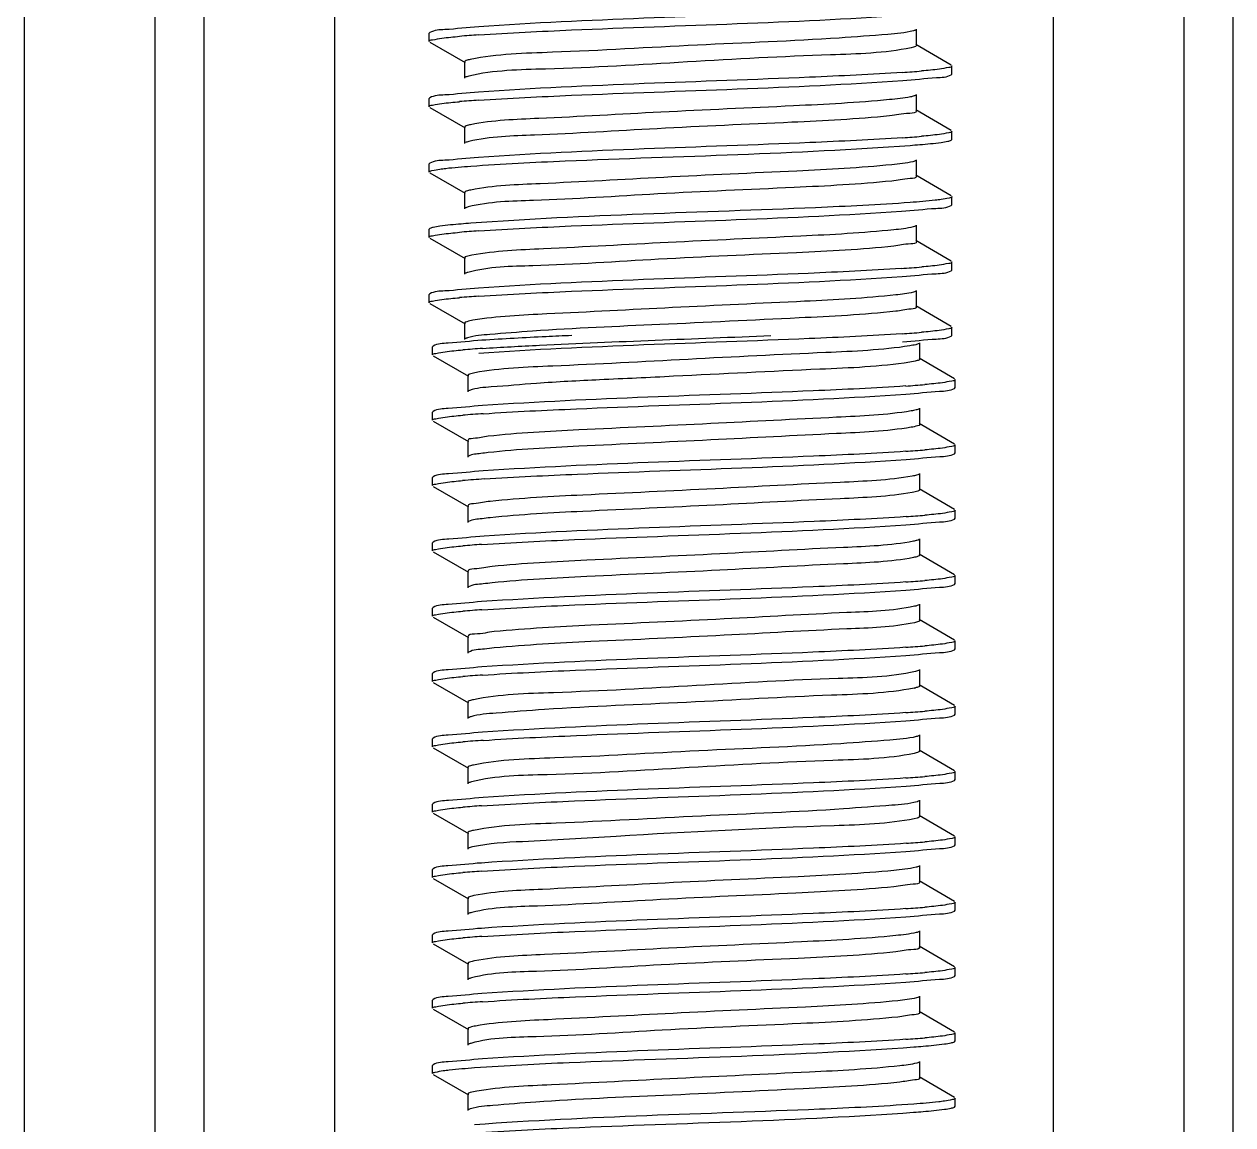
# Model space of a CAD drawing. Extents: x 27938 to 1507990, y 110129 to 923079.
# Drawn here: x 526204 to 526644.6, y 382202.7 to 382603.8 of the extents above; entities that cross this region are included whole.
import ezdxf

# ---------------------------------------------------------------- set-up
doc = ezdxf.new("R2010")
doc.units = 0
doc.header["$LTSCALE"] = 1000
doc.header["$MEASUREMENT"] = 0

msp = doc.modelspace()

# ---------------------------------------------------------------- linework, layer by layer
at = {"linetype": 'Continuous'}
for p, q in [((526204.03, 383675.04), (526204.03, 378934.02)), ((526251.66, 383675.04), (526251.66, 378934.02)), ((526269.52, 383675.04), (526269.52, 378934.02)), ((526317.14, 383675.04), (526317.14, 378934.02)), ((526579.08, 383675.04), (526579.08, 378934.02)), ((526626.71, 383675.04), (526626.71, 378934.02)), ((526644.57, 383675.04), (526644.57, 378934.02)), ((526529.29, 382596.08), (526529.29, 382602.04)), ((526351.9, 382600.81), (526351.67, 382600.55)), ((526351.67, 382597.57), (526351.67, 382600.55)), ((526351.67, 382597.57), (526351.67, 382600.55)), ((526351.9, 382597.31), (526364.82, 382589.83)), ((526528.16, 382595.46), (526527.28, 382595.24)), ((526541.95, 382588.9), (526529.03, 382596.38)), ((526364.56, 382590.13), (526364.56, 382584.18)), ((526542.18, 382585.67), (526542.18, 382588.64)), ((526542.18, 382585.67), (526542.18, 382588.64)), ((526541.95, 382585.4), (526542.18, 382585.67)), ((526351.9, 382577), (526351.67, 382576.74)), ((526351.67, 382573.76), (526351.67, 382576.74)), ((526351.67, 382573.76), (526351.67, 382576.74)), ((526529.29, 382572.27), (526529.29, 382578.22)), ((526351.9, 382573.5), (526364.82, 382566.02)), ((526541.95, 382565.09), (526529.03, 382572.57)), ((526364.56, 382566.32), (526364.56, 382560.36)), ((526542.18, 382561.85), (526542.18, 382564.83)), ((526541.95, 382561.59), (526542.18, 382561.85)), ((526529.29, 382548.46), (526529.29, 382554.41)), ((526351.9, 382553.18), (526351.67, 382552.92)), ((526351.67, 382549.95), (526351.67, 382552.92)), ((526351.67, 382549.95), (526351.67, 382552.92)), ((526351.9, 382549.69), (526364.82, 382542.2)), ((526541.95, 382541.28), (526529.03, 382548.76)), ((526364.56, 382542.5), (526364.56, 382536.55)), ((526542.18, 382538.04), (526542.18, 382541.02)), ((526542.18, 382538.04), (526542.18, 382541.02)), ((526541.95, 382537.78), (526542.18, 382538.04)), ((526351.9, 382529.37), (526351.67, 382529.11)), ((526351.67, 382526.13), (526351.67, 382529.11)), ((526351.67, 382526.13), (526351.67, 382529.11)), ((526529.29, 382524.64), (526529.29, 382530.6)), ((526351.9, 382525.87), (526364.82, 382518.39)), ((526541.95, 382517.46), (526529.03, 382524.95)), ((526364.56, 382518.69), (526364.56, 382512.74)), ((526541.95, 382513.97), (526542.18, 382514.23)), ((526542.18, 382514.23), (526542.18, 382517.2)), ((526542.18, 382514.23), (526542.18, 382517.2)), ((526351.9, 382505.56), (526351.67, 382505.3)), ((526351.67, 382502.32), (526351.67, 382505.3)), ((526351.67, 382502.32), (526351.67, 382505.3)), ((526529.29, 382500.83), (526529.29, 382506.79)), ((526351.9, 382502.06), (526364.82, 382494.58)), ((526541.95, 382493.65), (526529.03, 382501.13)), ((526364.56, 382494.88), (526364.56, 382488.93)), ((526542.18, 382490.41), (526542.18, 382493.39)), ((526542.18, 382490.41), (526542.18, 382493.39)), ((526530.47, 382481.78), (526530.47, 382487.73)), ((526541.95, 382490.15), (526542.18, 382490.41)), ((526353.09, 382486.51), (526352.86, 382486.25)), ((526352.86, 382483.27), (526352.86, 382486.25)), ((526352.86, 382483.27), (526352.86, 382486.25)), ((526353.09, 382483.01), (526366.01, 382475.53)), ((526543.14, 382474.6), (526530.21, 382482.08)), ((526365.75, 382475.83), (526365.75, 382469.87)), ((526543.36, 382471.36), (526543.36, 382474.34)), ((526543.36, 382471.36), (526543.36, 382474.34)), ((526366.34, 382470.33), (526366.01, 382470.18)), ((526543.14, 382471.1), (526543.36, 382471.36)), ((526353.09, 382462.69), (526352.86, 382462.43)), ((526352.86, 382459.46), (526352.86, 382462.43)), ((526352.86, 382459.46), (526352.86, 382462.43)), ((526530.47, 382457.97), (526530.47, 382463.92)), ((526353.09, 382459.2), (526366.01, 382451.71)), ((526543.14, 382450.79), (526530.21, 382458.27)), ((526365.75, 382452.01), (526365.75, 382446.06)), ((526543.36, 382447.55), (526543.36, 382450.53)), ((526543.36, 382447.55), (526543.36, 382450.53)), ((526543.14, 382447.29), (526543.36, 382447.55)), ((526353.09, 382438.88), (526352.86, 382438.62)), ((526530.47, 382434.16), (526530.47, 382440.11)), ((526352.86, 382435.64), (526352.86, 382438.62)), ((526352.86, 382435.64), (526352.86, 382438.62)), ((526353.09, 382435.38), (526366.01, 382427.9)), ((526543.14, 382426.97), (526530.21, 382434.46)), ((526365.75, 382428.2), (526365.75, 382422.25)), ((526543.36, 382423.74), (526543.36, 382426.71)), ((526543.36, 382423.74), (526543.36, 382426.71)), ((526543.14, 382423.48), (526543.36, 382423.74)), ((526353.09, 382415.07), (526352.86, 382414.81)), ((526352.86, 382411.83), (526352.86, 382414.81)), ((526352.86, 382411.83), (526352.86, 382414.81)), ((526530.47, 382410.34), (526530.47, 382416.3)), ((526353.09, 382411.57), (526366.01, 382404.09)), ((526543.14, 382403.16), (526530.21, 382410.64)), ((526365.75, 382404.39), (526365.75, 382398.44)), ((526543.14, 382399.66), (526543.36, 382399.92)), ((526543.36, 382399.92), (526543.36, 382402.9)), ((526543.36, 382399.92), (526543.36, 382402.9)), ((526353.09, 382391.26), (526352.86, 382390.99)), ((526352.86, 382388.02), (526352.86, 382390.99)), ((526352.86, 382388.02), (526352.86, 382390.99)), ((526530.47, 382386.53), (526530.47, 382392.48)), ((526353.09, 382387.76), (526366.01, 382380.27)), ((526543.14, 382379.35), (526530.21, 382386.83)), ((526365.75, 382380.58), (526365.75, 382374.62)), ((526543.36, 382376.11), (526543.36, 382379.09)), ((526543.36, 382376.11), (526543.36, 382379.09)), ((526543.14, 382375.85), (526543.36, 382376.11)), ((526530.47, 382362.72), (526530.47, 382368.67)), ((526353.09, 382367.44), (526352.86, 382367.18)), ((526352.86, 382364.2), (526352.86, 382367.18)), ((526352.86, 382364.2), (526352.86, 382367.18)), ((526353.09, 382363.94), (526366.01, 382356.46)), ((526543.14, 382355.54), (526530.21, 382363.02)), ((526365.75, 382356.76), (526365.75, 382350.81)), ((526543.36, 382352.3), (526543.36, 382355.28)), ((526543.36, 382352.3), (526543.36, 382355.28)), ((526543.14, 382352.04), (526543.36, 382352.3)), ((526353.09, 382343.63), (526352.86, 382343.37)), ((526352.86, 382340.39), (526352.86, 382343.37)), ((526352.86, 382340.39), (526352.86, 382343.37)), ((526530.47, 382338.9), (526530.47, 382344.86)), ((526353.09, 382340.13), (526366.01, 382332.65)), ((526529.18, 382338.23), (526528.44, 382338.06)), ((526543.14, 382331.72), (526530.21, 382339.21)), ((526365.75, 382332.95), (526365.75, 382327)), ((526543.36, 382328.49), (526543.36, 382331.46)), ((526543.36, 382328.49), (526543.36, 382331.46)), ((526543.14, 382328.22), (526543.36, 382328.49)), ((526530.47, 382315.09), (526530.47, 382321.04)), ((526353.09, 382319.82), (526352.86, 382319.56)), ((526352.86, 382316.58), (526352.86, 382319.56)), ((526352.86, 382316.58), (526352.86, 382319.56)), ((526353.09, 382316.32), (526366.01, 382308.84)), ((526529.46, 382314.49), (526528.48, 382314.25)), ((526543.14, 382307.91), (526530.21, 382315.39)), ((526365.75, 382309.14), (526365.75, 382303.18)), ((526543.36, 382304.67), (526543.36, 382307.65)), ((526543.36, 382304.67), (526543.36, 382307.65)), ((526543.14, 382304.41), (526543.36, 382304.67)), ((526353.09, 382296), (526352.86, 382295.74)), ((526352.86, 382292.77), (526352.86, 382295.74)), ((526352.86, 382292.77), (526352.86, 382295.74)), ((526530.47, 382291.28), (526530.47, 382297.23)), ((526353.09, 382292.51), (526366.01, 382285.02)), ((526543.14, 382284.1), (526530.21, 382291.58)), ((526365.75, 382285.33), (526365.75, 382279.37)), ((526543.14, 382280.6), (526543.36, 382280.86)), ((526543.36, 382280.86), (526543.36, 382283.84)), ((526543.36, 382280.86), (526543.36, 382283.84)), ((526353.09, 382272.19), (526352.86, 382271.93)), ((526352.86, 382268.95), (526352.86, 382271.93)), ((526352.86, 382268.95), (526352.86, 382271.93)), ((526530.47, 382267.47), (526530.47, 382273.42)), ((526353.09, 382268.69), (526366.01, 382261.21)), ((526543.14, 382260.28), (526530.21, 382267.77)), ((526365.75, 382261.51), (526365.75, 382255.56)), ((526543.36, 382257.05), (526543.36, 382260.02)), ((526543.14, 382256.79), (526543.36, 382257.05)), ((526530.47, 382243.65), (526530.47, 382249.61)), ((526353.09, 382248.38), (526352.86, 382248.12)), ((526352.86, 382245.14), (526352.86, 382248.12)), ((526352.86, 382245.14), (526352.86, 382248.12)), ((526353.09, 382244.88), (526366.01, 382237.4)), ((526543.14, 382236.47), (526530.21, 382243.95)), ((526365.75, 382237.7), (526365.75, 382231.75)), ((526543.36, 382233.23), (526543.36, 382236.21)), ((526543.36, 382233.23), (526543.36, 382236.21)), ((526543.14, 382232.97), (526543.36, 382233.23)), ((526353.09, 382224.57), (526352.86, 382224.3)), ((526352.86, 382221.33), (526352.86, 382224.3)), ((526352.86, 382221.33), (526352.86, 382224.3)), ((526530.47, 382219.84), (526530.47, 382225.79)), ((526353.09, 382221.07), (526366.01, 382213.59)), ((526543.14, 382212.66), (526530.21, 382220.14)), ((526365.75, 382213.89), (526365.75, 382207.93)), ((526543.36, 382209.42), (526543.36, 382212.4)), ((526543.36, 382209.42), (526543.36, 382212.4)), ((526543.14, 382209.16), (526543.36, 382209.42))]:
    msp.add_line(p, q, dxfattribs=at)
for centre, radius, start, end in [((526397.04, 382191.13), 409.72, 93.8311, 94.8034), ((526496.83, 382994.78), 409.43, 273.8314, 274.8049), ((526396.95, 382168.45), 408.59, 93.8387, 94.8036), ((526496.94, 382969.62), 408.07, 273.8418, 274.8039), ((526397.05, 382119.49), 409.92, 93.8298, 94.8034), ((526496.29, 382930.19), 416.29, 273.7844, 274.8062), ((526397.07, 382095.43), 410.18, 93.8281, 94.8033), ((526496.61, 382902.31), 412.21, 273.8119, 274.8058), ((526398.52, 382073.12), 413.44, 93.8035, 94.806), ((526497.97, 382881.17), 410.12, 273.8286, 274.8032), ((526398.88, 382044.78), 417.98, 93.7736, 94.806), ((526498, 382856.95), 409.71, 273.8314, 274.8033), ((526399.31, 382015.53), 423.44, 93.7393, 94.8049), ((526498.11, 382831.73), 408.3, 273.8406, 274.8036), ((526398.12, 382006.72), 408.39, 93.8392, 94.8043), ((526498.07, 382808.48), 408.86, 273.8369, 274.8034), ((526398.26, 381981.12), 410.18, 93.826, 94.8054), ((526497.99, 382785.64), 409.83, 273.8305, 274.8033), ((526398.51, 381954.19), 413.31, 93.8044, 94.806), ((526524.75, 382379.63), 18.14, 281.5383, 283.132), ((526497.97, 382762.11), 410.12, 273.8286, 274.8032), ((526398.87, 381925.88), 417.82, 93.7747, 94.806), ((526498, 382737.91), 409.73, 273.8312, 274.8033), ((526398.03, 381912.6), 407.26, 93.8482, 94.803), ((526498.25, 382711.03), 406.65, 273.8518, 274.8032), ((526398.12, 381887.69), 408.35, 93.8395, 94.8043), ((526498.07, 382689.38), 408.82, 273.8372, 274.8034), ((526398.26, 381862.14), 410.1, 93.8265, 94.8053), ((526497.99, 382666.55), 409.81, 273.8306, 274.8033), ((526398.5, 381835.25), 413.19, 93.8052, 94.806), ((526497.97, 382643.05), 410.12, 273.8286, 274.8032)]:
    msp.add_arc(centre, radius, start, end, dxfattribs=at)
for points, knots in [([(526369.66, 382599.94), (526380.94, 382600.71), (526432.45, 382603.19), (526484.02, 382604.38), (526524.19, 382607.11)], [0, 0, 0, 0, 0.219208, 1, 1, 1, 1]), ([(526524.02, 382610.08), (526512.74, 382609.31), (526461.29, 382606.84), (526409.79, 382605.64), (526369.69, 382602.92)], [0, 0, 0, 0, 0.219594, 1, 1, 1, 1]), ([(526369.69, 382602.92), (526365.57, 382602.64), (526359.8, 382601.84), (526353.51, 382601.73), (526351.9, 382600.81)], [0, 0, 0, 0, 0.690341, 1, 1, 1, 1]), ([(526351.67, 382597.57), (526351.67, 382598), (526353.96, 382598.29), (526355.12, 382598.6), (526356.27, 382598.75)], [0, 0, 0, 0, 0.271514, 1, 1, 1, 1]), ([(526528.16, 382601.41), (526525.14, 382600.56), (526516.01, 382599.91), (526489.85, 382597.85), (526448.96, 382596.42), (526404.28, 382593.61), (526376.45, 382593), (526366.64, 382590.98)], [0, 0, 0, 0, 0.058162, 0.168071, 0.487811, 0.814464, 1, 1, 1, 1]), ([(526529.02, 382601.74), (526528.91, 382601.67), (526528.63, 382601.55), (526528.33, 382601.46), (526528.16, 382601.41)], [0, 0, 0, 0, 0.42353, 1, 1, 1, 1]), ([(526527.28, 382595.24), (526517.66, 382593.23), (526490.25, 382592.6), (526445.91, 382590.14), (526402.09, 382587.42), (526375.21, 382587.1), (526366.09, 382584.91)], [0, 0, 0, 0, 0.182454, 0.505768, 0.82583, 1, 1, 1, 1]), ([(526529.28, 382596.08), (526529.28, 382595.94), (526528.83, 382595.64), (526528.45, 382595.54), (526528.16, 382595.46)], [0, 0, 0, 0, 0.319016, 1, 1, 1, 1]), ([(526366.64, 382590.98), (526366.11, 382590.87), (526365.49, 382590.73), (526364.57, 382590.35), (526364.56, 382590.13)], [0, 0, 0, 0, 0.705828, 1, 1, 1, 1]), ([(526542.18, 382588.64), (526542.18, 382588.21), (526539.91, 382587.92), (526538.76, 382587.61), (526537.61, 382587.46)], [0, 0, 0, 0, 0.271621, 1, 1, 1, 1]), ([(526366.09, 382584.91), (526365.83, 382584.85), (526365.4, 382584.73), (526364.98, 382584.57), (526364.82, 382584.48)], [0, 0, 0, 0, 0.592579, 1, 1, 1, 1]), ([(526524.19, 382586.27), (526512.91, 382585.51), (526461.4, 382583.03), (526409.83, 382581.84), (526369.66, 382579.1)], [0, 0, 0, 0, 0.219216, 1, 1, 1, 1]), ([(526524.28, 382583.3), (526528.37, 382583.58), (526534.11, 382584.38), (526540.35, 382584.49), (526541.95, 382585.4)], [0, 0, 0, 0, 0.690201, 1, 1, 1, 1]), ([(526369.59, 382576.12), (526380.88, 382576.89), (526432.44, 382579.37), (526484.07, 382580.56), (526524.28, 382583.3)], [0, 0, 0, 0, 0.219139, 1, 1, 1, 1]), ([(526369.66, 382579.1), (526365.55, 382578.82), (526359.79, 382578.02), (526353.5, 382577.92), (526351.9, 382577)], [0, 0, 0, 0, 0.690313, 1, 1, 1, 1]), ([(526519.47, 382576.35), (526507.82, 382575.22), (526480.01, 382573.79), (526437.35, 382571.97), (526398.18, 382569.62), (526374.88, 382568.84), (526366.72, 382567.19)], [0, 0, 0, 0, 0.229419, 0.545629, 0.836777, 1, 1, 1, 1]), ([(526528.42, 382577.67), (526527.98, 382577.53), (526525.03, 382576.89), (526522.02, 382576.6), (526519.47, 382576.35)], [0, 0, 0, 0, 0.153018, 1, 1, 1, 1]), ([(526529.02, 382577.92), (526528.94, 382577.87), (526528.74, 382577.78), (526528.54, 382577.71), (526528.42, 382577.67)], [0, 0, 0, 0, 0.437488, 1, 1, 1, 1]), ([(526351.67, 382573.76), (526351.67, 382574.19), (526353.95, 382574.48), (526355.1, 382574.79), (526356.25, 382574.94)], [0, 0, 0, 0, 0.271573, 1, 1, 1, 1]), ([(526529.28, 382572.27), (526529.29, 382571.38), (526524.21, 382571.39), (526521.92, 382570.64), (526519.47, 382570.4)], [0, 0, 0, 0, 0.264916, 1, 1, 1, 1]), ([(526366.72, 382567.19), (526366.17, 382567.08), (526365.53, 382566.93), (526364.57, 382566.55), (526364.56, 382566.32)], [0, 0, 0, 0, 0.7068, 1, 1, 1, 1]), ([(526519.47, 382570.4), (526507.62, 382569.25), (526479.35, 382567.8), (526436.14, 382566.02), (526397.05, 382563.46), (526373.92, 382562.95), (526366.13, 382561.1)], [0, 0, 0, 0, 0.2326, 0.552547, 0.843546, 1, 1, 1, 1]), ([(526524.28, 382562.47), (526513, 382561.7), (526461.44, 382559.21), (526409.81, 382558.03), (526369.59, 382555.29)], [0, 0, 0, 0, 0.219057, 1, 1, 1, 1]), ([(526542.18, 382564.83), (526542.18, 382564.4), (526539.91, 382564.11), (526538.76, 382563.8), (526537.61, 382563.65)], [0, 0, 0, 0, 0.27162, 1, 1, 1, 1]), ([(526366.13, 382561.1), (526365.86, 382561.04), (526365.42, 382560.92), (526364.99, 382560.76), (526364.83, 382560.67)], [0, 0, 0, 0, 0.593817, 1, 1, 1, 1]), ([(526366.81, 382552.11), (526378.28, 382552.96), (526431.67, 382555.56), (526485.13, 382556.61), (526526.97, 382559.68)], [0, 0, 0, 0, 0.215175, 1, 1, 1, 1]), ([(526526.97, 382559.68), (526528.13, 382559.77), (526531.91, 382560.06), (526535.69, 382560.4), (526538.29, 382560.77)], [0, 0, 0, 0, 0.307408, 1, 1, 1, 1]), ([(526538.29, 382560.77), (526539.09, 382560.88), (526540.31, 382561.09), (526541.56, 382561.37), (526541.95, 382561.59)], [0, 0, 0, 0, 0.643328, 1, 1, 1, 1]), ([(526369.59, 382555.29), (526365.5, 382555.01), (526359.76, 382554.21), (526353.5, 382554.1), (526351.9, 382553.18)], [0, 0, 0, 0, 0.690243, 1, 1, 1, 1]), ([(526529.03, 382554.11), (526528.71, 382553.92), (526525.79, 382553.13), (526522.84, 382552.88), (526520.24, 382552.62)], [0, 0, 0, 0, 0.123706, 1, 1, 1, 1]), ([(526351.67, 382549.95), (526351.67, 382550.32), (526353.56, 382550.63), (526354.56, 382550.89), (526355.53, 382551.03)], [0, 0, 0, 0, 0.274517, 1, 1, 1, 1]), ([(526355.53, 382551.03), (526356.25, 382551.13), (526359.99, 382551.59), (526363.76, 382551.89), (526366.81, 382552.11)], [0, 0, 0, 0, 0.191294, 1, 1, 1, 1]), ([(526520.24, 382552.62), (526508.74, 382551.46), (526481.01, 382550.04), (526438.27, 382548.19), (526398.74, 382545.85), (526375.13, 382545.04), (526366.82, 382543.39)], [0, 0, 0, 0, 0.225655, 0.541544, 0.834585, 1, 1, 1, 1]), ([(526520.24, 382546.66), (526508.41, 382545.47), (526479.96, 382544.01), (526436.38, 382542.25), (526396.97, 382539.55), (526373.63, 382539.22), (526365.91, 382537.24)], [0, 0, 0, 0, 0.230626, 0.552451, 0.845297, 1, 1, 1, 1]), ([(526529.28, 382548.46), (526529.29, 382547.64), (526524.63, 382547.58), (526522.5, 382546.89), (526520.24, 382546.66)], [0, 0, 0, 0, 0.265544, 1, 1, 1, 1]), ([(526366.82, 382543.39), (526366.25, 382543.28), (526365.58, 382543.13), (526364.57, 382542.74), (526364.56, 382542.5)], [0, 0, 0, 0, 0.707997, 1, 1, 1, 1]), ([(526542.18, 382541.02), (526542.18, 382540.64), (526540.27, 382540.33), (526539.27, 382540.07), (526538.29, 382539.93)], [0, 0, 0, 0, 0.27438, 1, 1, 1, 1]), ([(526365.91, 382537.24), (526365.69, 382537.18), (526365.32, 382537.08), (526364.96, 382536.93), (526364.83, 382536.85)], [0, 0, 0, 0, 0.585637, 1, 1, 1, 1]), ([(526526.97, 382538.84), (526515.48, 382538), (526462.09, 382535.4), (526408.62, 382534.35), (526366.81, 382531.28)], [0, 0, 0, 0, 0.215463, 1, 1, 1, 1]), ([(526523.76, 382535.64), (526527.97, 382535.93), (526533.87, 382536.74), (526540.31, 382536.84), (526541.95, 382537.78)], [0, 0, 0, 0, 0.69075, 1, 1, 1, 1]), ([(526538.29, 382539.93), (526537.57, 382539.83), (526533.81, 382539.37), (526530.02, 382539.07), (526526.97, 382538.84)], [0, 0, 0, 0, 0.191405, 1, 1, 1, 1]), ([(526369.67, 382528.5), (526380.9, 382529.26), (526432.26, 382531.74), (526483.69, 382532.95), (526523.76, 382535.64)], [0, 0, 0, 0, 0.218807, 1, 1, 1, 1]), ([(526351.67, 382526.13), (526351.67, 382526.57), (526353.96, 382526.85), (526355.12, 382527.17), (526356.27, 382527.32)], [0, 0, 0, 0, 0.271502, 1, 1, 1, 1]), ([(526355.53, 382530.19), (526354.74, 382530.08), (526353.52, 382529.87), (526352.28, 382529.59), (526351.9, 382529.37)], [0, 0, 0, 0, 0.64305, 1, 1, 1, 1]), ([(526366.81, 382531.28), (526365.65, 382531.19), (526361.88, 382530.89), (526358.12, 382530.56), (526355.53, 382530.19)], [0, 0, 0, 0, 0.307527, 1, 1, 1, 1]), ([(526520.98, 382528.88), (526509.71, 382527.7), (526482.26, 382526.3), (526439.67, 382524.41), (526399.76, 382522.14), (526375.78, 382521.23), (526367.18, 382519.65)], [0, 0, 0, 0, 0.220681, 0.534812, 0.829794, 1, 1, 1, 1]), ([(526529.03, 382530.3), (526528.73, 382530.12), (526526.07, 382529.37), (526523.35, 382529.13), (526520.98, 382528.88)], [0, 0, 0, 0, 0.125952, 1, 1, 1, 1]), ([(526520.98, 382522.93), (526509.2, 382521.69), (526480.62, 382520.24), (526436.69, 382518.49), (526396.97, 382515.64), (526373.41, 382515.48), (526365.74, 382513.38)], [0, 0, 0, 0, 0.228367, 0.551843, 0.846598, 1, 1, 1, 1]), ([(526529.28, 382524.64), (526529.29, 382523.89), (526525.03, 382523.76), (526523.06, 382523.15), (526520.98, 382522.93)], [0, 0, 0, 0, 0.266345, 1, 1, 1, 1]), ([(526367.18, 382519.65), (526366.52, 382519.53), (526365.77, 382519.36), (526364.57, 382518.96), (526364.56, 382518.69)], [0, 0, 0, 0, 0.71244, 1, 1, 1, 1]), ([(526523.76, 382514.81), (526512.47, 382514.05), (526461.1, 382511.58), (526409.68, 382510.39), (526369.67, 382507.67)], [0, 0, 0, 0, 0.220215, 1, 1, 1, 1]), ([(526524.02, 382511.85), (526528.17, 382512.13), (526533.99, 382512.93), (526540.33, 382513.04), (526541.95, 382513.97)], [0, 0, 0, 0, 0.690494, 1, 1, 1, 1]), ([(526542.18, 382517.2), (526542.18, 382516.77), (526539.88, 382516.48), (526538.71, 382516.17), (526537.55, 382516.02)], [0, 0, 0, 0, 0.271396, 1, 1, 1, 1]), ([(526365.74, 382513.38), (526365.56, 382513.33), (526365.25, 382513.23), (526364.94, 382513.11), (526364.83, 382513.04)], [0, 0, 0, 0, 0.578205, 1, 1, 1, 1]), ([(526369.69, 382504.69), (526380.94, 382505.45), (526432.39, 382507.93), (526483.89, 382509.13), (526524.02, 382511.85)], [0, 0, 0, 0, 0.219095, 1, 1, 1, 1]), ([(526369.67, 382507.67), (526365.56, 382507.39), (526359.79, 382506.59), (526353.5, 382506.48), (526351.9, 382505.56)], [0, 0, 0, 0, 0.690325, 1, 1, 1, 1]), ([(526521.69, 382505.14), (526510.66, 382503.94), (526483.52, 382502.56), (526441.13, 382500.64), (526400.87, 382498.44), (526376.51, 382497.43), (526367.61, 382495.91)], [0, 0, 0, 0, 0.215579, 0.527777, 0.824697, 1, 1, 1, 1]), ([(526529.03, 382506.48), (526528.75, 382506.32), (526526.33, 382505.61), (526523.85, 382505.38), (526521.69, 382505.14)], [0, 0, 0, 0, 0.128341, 1, 1, 1, 1]), ([(526351.67, 382502.32), (526351.67, 382502.75), (526353.96, 382503.04), (526355.12, 382503.35), (526356.28, 382503.5)], [0, 0, 0, 0, 0.27149, 1, 1, 1, 1]), ([(526529.28, 382500.83), (526529.29, 382500.14), (526525.41, 382499.95), (526523.59, 382499.4), (526521.69, 382499.19)], [0, 0, 0, 0, 0.267239, 1, 1, 1, 1]), ([(526521.69, 382499.19), (526509.99, 382497.91), (526481.27, 382496.54), (526437.17, 382494.35), (526399.53, 382492.83), (526376.25, 382490.93), (526368.25, 382490.3), (526365.6, 382489.53)], [0, 0, 0, 0, 0.225842, 0.550753, 0.847452, 0.947141, 1, 1, 1, 1]), ([(526367.61, 382495.91), (526366.85, 382495.78), (526366, 382495.58), (526364.57, 382495.19), (526364.56, 382494.88)], [0, 0, 0, 0, 0.716487, 1, 1, 1, 1]), ([(526542.18, 382493.39), (526542.18, 382492.96), (526539.9, 382492.67), (526538.74, 382492.36), (526537.59, 382492.21)], [0, 0, 0, 0, 0.271545, 1, 1, 1, 1]), ([(526370.9, 382488.62), (526366.78, 382488.34), (526361, 382487.54), (526354.7, 382487.43), (526353.09, 382486.51)], [0, 0, 0, 0, 0.69038, 1, 1, 1, 1]), ([(526365.6, 382489.53), (526365.45, 382489.48), (526365.18, 382489.4), (526364.93, 382489.29), (526364.83, 382489.23)], [0, 0, 0, 0, 0.571482, 1, 1, 1, 1]), ([(526524.02, 382491.01), (526512.73, 382490.25), (526461.29, 382487.77), (526409.78, 382486.58), (526369.69, 382483.85)], [0, 0, 0, 0, 0.21961, 1, 1, 1, 1]), ([(526403.6, 382490.36), (526400.49, 382490.22), (526389.58, 382489.71), (526378.68, 382489.14), (526370.9, 382488.62)], [0, 0, 0, 0, 0.285814, 1, 1, 1, 1]), ([(526371.1, 382485.65), (526378.02, 382486.12), (526413.05, 382487.97), (526448.11, 382489.19), (526476.22, 382490.36)], [0, 0, 0, 0, 0.197909, 1, 1, 1, 1]), ([(526524.19, 382488.05), (526528.3, 382488.33), (526534.06, 382489.12), (526540.34, 382489.23), (526541.95, 382490.15)], [0, 0, 0, 0, 0.690311, 1, 1, 1, 1]), ([(526530.21, 382487.43), (526529.84, 382487.22), (526528.7, 382486.93), (526527.57, 382486.72), (526526.84, 382486.6)], [0, 0, 0, 0, 0.365805, 1, 1, 1, 1]), ([(526352.86, 382483.27), (526352.86, 382483.7), (526355.15, 382483.99), (526356.3, 382484.3), (526357.45, 382484.45)], [0, 0, 0, 0, 0.271503, 1, 1, 1, 1]), ([(526526.84, 382486.6), (526516.72, 382485.02), (526489.67, 382483.91), (526446.28, 382481.75), (526403.68, 382479.37), (526377.6, 382478.52), (526368.25, 382476.76)], [0, 0, 0, 0, 0.193419, 0.509669, 0.820525, 1, 1, 1, 1]), ([(526526.84, 382480.65), (526516, 382478.95), (526487.19, 382477.88), (526449.52, 382475.89), (526415.1, 382474.26), (526392.88, 382473.22), (526377.19, 382471.73), (526368.85, 382471.29), (526366.34, 382470.33)], [0, 0, 0, 0, 0.204493, 0.536108, 0.703957, 0.847329, 0.949842, 1, 1, 1, 1]), ([(526530.47, 382481.78), (526530.47, 382481.42), (526528.73, 382481.03), (526527.75, 382480.79), (526526.84, 382480.65)], [0, 0, 0, 0, 0.279396, 1, 1, 1, 1]), ([(526368.25, 382476.76), (526367.62, 382476.64), (526366.9, 382476.48), (526365.75, 382476.09), (526365.75, 382475.83)], [0, 0, 0, 0, 0.711689, 1, 1, 1, 1]), ([(526543.36, 382474.34), (526543.36, 382473.9), (526541.07, 382473.62), (526539.91, 382473.31), (526538.76, 382473.16)], [0, 0, 0, 0, 0.271487, 1, 1, 1, 1]), ([(526525.35, 382471.97), (526514.11, 382471.21), (526462.69, 382468.73), (526411.21, 382467.53), (526371.1, 382464.82)], [0, 0, 0, 0, 0.219009, 1, 1, 1, 1]), ([(526525.38, 382469), (526529.49, 382469.27), (526535.25, 382470.07), (526541.53, 382470.18), (526543.14, 382471.1)], [0, 0, 0, 0, 0.690295, 1, 1, 1, 1]), ([(526371.37, 382461.86), (526382.68, 382462.62), (526434.01, 382465.08), (526485.41, 382466.28), (526525.38, 382469)], [0, 0, 0, 0, 0.220461, 1, 1, 1, 1]), ([(526371.1, 382464.82), (526366.93, 382464.54), (526361.08, 382463.73), (526354.71, 382463.63), (526353.09, 382462.69)], [0, 0, 0, 0, 0.690587, 1, 1, 1, 1]), ([(526527.31, 382462.87), (526518.35, 382461.36), (526493.89, 382460.34), (526453.55, 382458.15), (526411.2, 382456.22), (526384.14, 382454.85), (526373.17, 382453.64)], [0, 0, 0, 0, 0.176567, 0.473968, 0.785687, 1, 1, 1, 1]), ([(526530.21, 382463.62), (526529.89, 382463.43), (526528.91, 382463.16), (526527.93, 382462.97), (526527.31, 382462.87)], [0, 0, 0, 0, 0.371889, 1, 1, 1, 1]), ([(526352.86, 382459.46), (526352.86, 382459.89), (526355.17, 382460.18), (526356.34, 382460.49), (526357.5, 382460.64)], [0, 0, 0, 0, 0.271316, 1, 1, 1, 1]), ([(526527.31, 382456.91), (526518.35, 382455.41), (526493.89, 382454.39), (526453.55, 382452.19), (526411.2, 382450.27), (526384.14, 382448.9), (526373.17, 382447.68)], [0, 0, 0, 0, 0.176567, 0.473968, 0.785687, 1, 1, 1, 1]), ([(526530.47, 382457.97), (526530.47, 382457.65), (526528.98, 382457.25), (526528.11, 382457.05), (526527.31, 382456.91)], [0, 0, 0, 0, 0.282619, 1, 1, 1, 1]), ([(526373.17, 382453.64), (526371.32, 382453.43), (526369.54, 382452.89), (526365.75, 382452.7), (526365.75, 382452.01)], [0, 0, 0, 0, 0.732504, 1, 1, 1, 1]), ([(526373.17, 382447.68), (526372.28, 382447.58), (526369.9, 382447.22), (526367.33, 382447.13), (526366.01, 382446.36)], [0, 0, 0, 0, 0.371135, 1, 1, 1, 1]), ([(526525.38, 382448.16), (526514.17, 382447.4), (526462.83, 382444.92), (526411.44, 382443.71), (526371.37, 382441.02)], [0, 0, 0, 0, 0.218674, 1, 1, 1, 1]), ([(526543.36, 382450.53), (526543.36, 382450.09), (526541.08, 382449.81), (526539.92, 382449.49), (526538.76, 382449.34)], [0, 0, 0, 0, 0.271508, 1, 1, 1, 1]), ([(526371.7, 382438.07), (526383.03, 382438.82), (526434.28, 382441.28), (526485.6, 382442.47), (526525.46, 382445.19)], [0, 0, 0, 0, 0.22129, 1, 1, 1, 1]), ([(526525.46, 382445.19), (526529.55, 382445.47), (526535.29, 382446.26), (526541.54, 382446.37), (526543.14, 382447.29)], [0, 0, 0, 0, 0.690211, 1, 1, 1, 1]), ([(526371.37, 382441.02), (526367.14, 382440.74), (526361.21, 382439.92), (526354.74, 382439.83), (526353.09, 382438.88)], [0, 0, 0, 0, 0.690864, 1, 1, 1, 1]), ([(526527.75, 382439.13), (526519.08, 382437.57), (526495, 382436.63), (526455.01, 382434.38), (526412.46, 382432.48), (526385.09, 382431.09), (526373.88, 382429.9)], [0, 0, 0, 0, 0.171474, 0.466939, 0.780589, 1, 1, 1, 1]), ([(526530.21, 382439.81), (526529.93, 382439.64), (526529.1, 382439.4), (526528.27, 382439.22), (526527.75, 382439.13)], [0, 0, 0, 0, 0.378691, 1, 1, 1, 1]), ([(526352.86, 382435.64), (526352.86, 382436.09), (526355.21, 382436.37), (526356.4, 382436.69), (526357.58, 382436.84)], [0, 0, 0, 0, 0.271062, 1, 1, 1, 1]), ([(526527.75, 382433.18), (526519.08, 382431.61), (526495, 382430.68), (526455.01, 382428.42), (526412.46, 382426.53), (526385.09, 382425.14), (526373.88, 382423.95)], [0, 0, 0, 0, 0.171474, 0.466939, 0.780589, 1, 1, 1, 1]), ([(526530.47, 382434.16), (526530.47, 382433.87), (526529.21, 382433.48), (526528.44, 382433.3), (526527.75, 382433.18)], [0, 0, 0, 0, 0.286481, 1, 1, 1, 1]), ([(526373.88, 382429.9), (526371.85, 382429.68), (526369.91, 382429.08), (526365.75, 382428.94), (526365.75, 382428.2)], [0, 0, 0, 0, 0.733441, 1, 1, 1, 1]), ([(526543.36, 382426.71), (526543.36, 382426.28), (526541.09, 382426), (526539.94, 382425.68), (526538.79, 382425.53)], [0, 0, 0, 0, 0.271591, 1, 1, 1, 1]), ([(526373.88, 382423.95), (526372.89, 382423.84), (526370.28, 382423.45), (526367.46, 382423.39), (526366.01, 382422.55)], [0, 0, 0, 0, 0.373237, 1, 1, 1, 1]), ([(526370.78, 382414.19), (526382.06, 382414.96), (526433.61, 382417.45), (526485.22, 382418.63), (526525.43, 382421.37)], [0, 0, 0, 0, 0.219098, 1, 1, 1, 1]), ([(526525.46, 382424.35), (526514.29, 382423.59), (526463.04, 382421.12), (526411.73, 382419.9), (526371.7, 382417.23)], [0, 0, 0, 0, 0.218156, 1, 1, 1, 1]), ([(526525.43, 382421.37), (526529.53, 382421.65), (526535.27, 382422.45), (526541.54, 382422.56), (526543.14, 382423.48)], [0, 0, 0, 0, 0.690244, 1, 1, 1, 1]), ([(526371.7, 382417.23), (526367.39, 382416.94), (526361.35, 382416.11), (526354.76, 382416.03), (526353.09, 382415.07)], [0, 0, 0, 0, 0.691174, 1, 1, 1, 1]), ([(526352.86, 382411.83), (526352.86, 382412.26), (526355.13, 382412.55), (526356.28, 382412.86), (526357.42, 382413.01)], [0, 0, 0, 0, 0.27163, 1, 1, 1, 1]), ([(526528.16, 382415.39), (526519.78, 382413.76), (526496.09, 382412.93), (526456.46, 382410.6), (526413.74, 382408.75), (526386.06, 382407.33), (526374.61, 382406.16)], [0, 0, 0, 0, 0.166363, 0.459884, 0.775471, 1, 1, 1, 1]), ([(526530.21, 382415.99), (526529.97, 382415.86), (526529.28, 382415.63), (526528.59, 382415.48), (526528.16, 382415.39)], [0, 0, 0, 0, 0.386332, 1, 1, 1, 1]), ([(526528.16, 382409.44), (526519.78, 382407.81), (526496.09, 382406.97), (526456.46, 382404.65), (526413.74, 382402.79), (526386.06, 382401.38), (526374.61, 382400.21)], [0, 0, 0, 0, 0.166363, 0.459884, 0.775471, 1, 1, 1, 1]), ([(526530.47, 382410.34), (526530.47, 382410.1), (526529.42, 382409.71), (526528.74, 382409.56), (526528.16, 382409.44)], [0, 0, 0, 0, 0.291155, 1, 1, 1, 1]), ([(526374.61, 382406.16), (526372.4, 382405.94), (526370.31, 382405.27), (526365.75, 382405.19), (526365.75, 382404.39)], [0, 0, 0, 0, 0.734279, 1, 1, 1, 1]), ([(526374.61, 382400.21), (526373.52, 382400.1), (526370.68, 382399.68), (526367.58, 382399.65), (526366.01, 382398.74)], [0, 0, 0, 0, 0.37517, 1, 1, 1, 1]), ([(526525.43, 382400.54), (526514.15, 382399.77), (526462.59, 382397.28), (526410.98, 382396.1), (526370.78, 382393.36)], [0, 0, 0, 0, 0.219155, 1, 1, 1, 1]), ([(526525.37, 382397.56), (526529.48, 382397.84), (526535.25, 382398.63), (526541.53, 382398.74), (526543.14, 382399.66)], [0, 0, 0, 0, 0.690303, 1, 1, 1, 1]), ([(526543.36, 382402.9), (526543.36, 382402.47), (526541.08, 382402.18), (526539.93, 382401.87), (526538.78, 382401.72)], [0, 0, 0, 0, 0.271553, 1, 1, 1, 1]), ([(526370.89, 382390.39), (526382.17, 382391.15), (526433.67, 382393.63), (526485.22, 382394.83), (526525.37, 382397.56)], [0, 0, 0, 0, 0.219327, 1, 1, 1, 1]), ([(526370.78, 382393.36), (526366.68, 382393.08), (526360.94, 382392.28), (526354.69, 382392.17), (526353.09, 382391.26)], [0, 0, 0, 0, 0.690244, 1, 1, 1, 1]), ([(526528.53, 382391.66), (526520.46, 382389.94), (526497.16, 382389.24), (526457.92, 382386.83), (526415.03, 382385.01), (526387.06, 382383.57), (526375.37, 382382.43)], [0, 0, 0, 0, 0.16123, 0.452798, 0.770329, 1, 1, 1, 1]), ([(526530.21, 382392.18), (526530.01, 382392.06), (526529.45, 382391.87), (526528.88, 382391.73), (526528.53, 382391.66)], [0, 0, 0, 0, 0.394958, 1, 1, 1, 1]), ([(526352.86, 382388.02), (526352.86, 382388.45), (526355.13, 382388.74), (526356.28, 382389.05), (526357.42, 382389.2)], [0, 0, 0, 0, 0.27161, 1, 1, 1, 1]), ([(526530.47, 382386.53), (526530.47, 382386.32), (526529.61, 382385.95), (526529.02, 382385.81), (526528.53, 382385.7)], [0, 0, 0, 0, 0.296864, 1, 1, 1, 1]), ([(526375.37, 382382.43), (526372.97, 382382.19), (526370.72, 382381.45), (526365.75, 382381.45), (526365.75, 382380.58)], [0, 0, 0, 0, 0.734941, 1, 1, 1, 1]), ([(526528.53, 382385.7), (526520.46, 382383.99), (526497.16, 382383.29), (526457.92, 382380.87), (526415.03, 382379.06), (526387.06, 382377.62), (526375.37, 382376.47)], [0, 0, 0, 0, 0.16123, 0.452798, 0.770329, 1, 1, 1, 1]), ([(526543.36, 382379.09), (526543.36, 382378.65), (526541.07, 382378.37), (526539.92, 382378.05), (526538.76, 382377.91)], [0, 0, 0, 0, 0.271502, 1, 1, 1, 1]), ([(526375.37, 382376.47), (526374.18, 382376.36), (526371.09, 382375.91), (526367.72, 382375.92), (526366.01, 382374.92)], [0, 0, 0, 0, 0.376916, 1, 1, 1, 1]), ([(526525.37, 382376.72), (526514.1, 382375.95), (526462.61, 382373.47), (526411.05, 382372.28), (526370.89, 382369.55)], [0, 0, 0, 0, 0.219173, 1, 1, 1, 1]), ([(526371.09, 382366.59), (526382.38, 382367.35), (526433.8, 382369.83), (526485.28, 382371.02), (526525.35, 382373.74)], [0, 0, 0, 0, 0.219774, 1, 1, 1, 1]), ([(526525.35, 382373.74), (526529.47, 382374.02), (526535.24, 382374.82), (526541.53, 382374.93), (526543.14, 382375.85)], [0, 0, 0, 0, 0.690321, 1, 1, 1, 1]), ([(526370.89, 382369.55), (526366.77, 382369.27), (526360.99, 382368.47), (526354.7, 382368.37), (526353.09, 382367.44)], [0, 0, 0, 0, 0.690375, 1, 1, 1, 1]), ([(526530.21, 382368.37), (526530.05, 382368.27), (526529.6, 382368.1), (526529.14, 382367.98), (526528.87, 382367.92)], [0, 0, 0, 0, 0.404749, 1, 1, 1, 1]), ([(526352.86, 382364.2), (526352.86, 382364.64), (526355.14, 382364.92), (526356.3, 382365.24), (526357.45, 382365.39)], [0, 0, 0, 0, 0.271508, 1, 1, 1, 1]), ([(526528.87, 382367.92), (526519.69, 382365.77), (526492.77, 382365.38), (526448.94, 382362.71), (526404.68, 382360.24), (526377.34, 382359.61), (526367.75, 382357.6)], [0, 0, 0, 0, 0.175258, 0.495335, 0.818042, 1, 1, 1, 1]), ([(526528.38, 382361.86), (526518.53, 382359.84), (526490.63, 382359.23), (526445.87, 382356.42), (526404.96, 382355), (526378.86, 382352.91), (526369.79, 382352.28), (526366.81, 382351.42)], [0, 0, 0, 0, 0.186159, 0.513431, 0.833084, 0.942545, 1, 1, 1, 1]), ([(526530.47, 382362.72), (526530.47, 382362.53), (526529.78, 382362.18), (526529.28, 382362.06), (526528.87, 382361.97)], [0, 0, 0, 0, 0.303897, 1, 1, 1, 1]), ([(526367.75, 382357.6), (526367.24, 382357.49), (526366.64, 382357.36), (526365.75, 382356.98), (526365.75, 382356.76)], [0, 0, 0, 0, 0.704936, 1, 1, 1, 1]), ([(526543.36, 382355.28), (526543.36, 382354.84), (526541.07, 382354.56), (526539.91, 382354.24), (526538.76, 382354.09)], [0, 0, 0, 0, 0.271487, 1, 1, 1, 1]), ([(526366.81, 382351.42), (526366.65, 382351.37), (526366.38, 382351.29), (526366.12, 382351.17), (526366.01, 382351.11)], [0, 0, 0, 0, 0.573147, 1, 1, 1, 1]), ([(526525.35, 382352.91), (526514.11, 382352.14), (526462.68, 382349.66), (526411.2, 382348.46), (526371.09, 382345.75)], [0, 0, 0, 0, 0.219017, 1, 1, 1, 1]), ([(526525.38, 382349.93), (526529.49, 382350.21), (526535.25, 382351.01), (526541.53, 382351.12), (526543.14, 382352.04)], [0, 0, 0, 0, 0.690296, 1, 1, 1, 1]), ([(526371.36, 382342.79), (526382.67, 382343.55), (526434.01, 382346.02), (526485.41, 382347.21), (526525.38, 382349.93)], [0, 0, 0, 0, 0.220437, 1, 1, 1, 1]), ([(526371.09, 382345.75), (526366.92, 382345.47), (526361.08, 382344.66), (526354.71, 382344.56), (526353.09, 382343.63)], [0, 0, 0, 0, 0.690579, 1, 1, 1, 1]), ([(526529.18, 382344.18), (526526.05, 382343.37), (526516.8, 382342.68), (526490.48, 382340.67), (526449.65, 382339.21), (526405.16, 382336.41), (526377.51, 382335.81), (526367.79, 382333.8)], [0, 0, 0, 0, 0.059883, 0.170869, 0.490784, 0.815924, 1, 1, 1, 1]), ([(526530.21, 382344.56), (526530.08, 382344.48), (526529.74, 382344.34), (526529.39, 382344.24), (526529.18, 382344.18)], [0, 0, 0, 0, 0.415919, 1, 1, 1, 1]), ([(526352.86, 382340.39), (526352.86, 382340.83), (526355.17, 382341.11), (526356.34, 382341.43), (526357.5, 382341.58)], [0, 0, 0, 0, 0.271323, 1, 1, 1, 1]), ([(526528.44, 382338.06), (526518.74, 382336.04), (526491.15, 382335.4), (526446.61, 382332.98), (526402.85, 382330.13), (526376.04, 382329.98), (526367.09, 382327.68)], [0, 0, 0, 0, 0.183768, 0.508585, 0.828555, 1, 1, 1, 1]), ([(526530.47, 382338.9), (526530.47, 382338.75), (526529.94, 382338.43), (526529.51, 382338.32), (526529.18, 382338.23)], [0, 0, 0, 0, 0.312635, 1, 1, 1, 1]), ([(526367.79, 382333.8), (526367.28, 382333.69), (526366.66, 382333.55), (526365.75, 382333.17), (526365.75, 382332.95)], [0, 0, 0, 0, 0.705352, 1, 1, 1, 1]), ([(526525.38, 382329.09), (526514.16, 382328.33), (526462.83, 382325.86), (526411.43, 382324.65), (526371.36, 382321.96)], [0, 0, 0, 0, 0.218687, 1, 1, 1, 1]), ([(526543.36, 382331.46), (526543.36, 382331.03), (526541.08, 382330.74), (526539.92, 382330.43), (526538.76, 382330.28)], [0, 0, 0, 0, 0.271507, 1, 1, 1, 1]), ([(526367.09, 382327.68), (526366.87, 382327.63), (526366.51, 382327.52), (526366.15, 382327.38), (526366.01, 382327.3)], [0, 0, 0, 0, 0.58569, 1, 1, 1, 1]), ([(526370.7, 382318.94), (526381.99, 382319.71), (526433.61, 382322.2), (526485.3, 382323.38), (526525.56, 382326.13)], [0, 0, 0, 0, 0.219037, 1, 1, 1, 1]), ([(526525.56, 382326.13), (526529.63, 382326.41), (526535.33, 382327.2), (526541.55, 382327.31), (526543.14, 382328.22)], [0, 0, 0, 0, 0.690104, 1, 1, 1, 1]), ([(526371.36, 382321.96), (526367.13, 382321.67), (526361.2, 382320.85), (526354.74, 382320.76), (526353.09, 382319.82)], [0, 0, 0, 0, 0.690854, 1, 1, 1, 1]), ([(526529.46, 382320.45), (526526.5, 382319.58), (526517.45, 382318.96), (526491.39, 382316.86), (526450.47, 382315.45), (526405.67, 382312.63), (526377.73, 382312.02), (526367.86, 382310)], [0, 0, 0, 0, 0.057053, 0.166257, 0.485855, 0.813479, 1, 1, 1, 1]), ([(526530.21, 382320.74), (526530.11, 382320.68), (526529.86, 382320.57), (526529.6, 382320.49), (526529.46, 382320.45)], [0, 0, 0, 0, 0.42873, 1, 1, 1, 1]), ([(526352.86, 382316.58), (526352.86, 382317.01), (526355.14, 382317.3), (526356.29, 382317.61), (526357.44, 382317.76)], [0, 0, 0, 0, 0.271601, 1, 1, 1, 1]), ([(526528.48, 382314.25), (526518.91, 382312.25), (526482.41, 382311.33), (526434.89, 382308.77), (526391.02, 382306.06), (526373.37, 382305.32), (526367.4, 382303.94)], [0, 0, 0, 0, 0.18168, 0.674077, 0.886101, 1, 1, 1, 1]), ([(526530.47, 382315.09), (526530.47, 382314.96), (526530.07, 382314.67), (526529.72, 382314.57), (526529.46, 382314.49)], [0, 0, 0, 0, 0.323571, 1, 1, 1, 1]), ([(526367.86, 382310), (526367.32, 382309.89), (526366.7, 382309.74), (526365.75, 382309.36), (526365.75, 382309.14)], [0, 0, 0, 0, 0.706175, 1, 1, 1, 1]), ([(526543.36, 382307.65), (526543.36, 382307.22), (526541.1, 382306.93), (526539.95, 382306.62), (526538.8, 382306.47)], [0, 0, 0, 0, 0.271649, 1, 1, 1, 1]), ([(526367.4, 382303.94), (526367.12, 382303.88), (526366.65, 382303.76), (526366.18, 382303.58), (526366.01, 382303.49)], [0, 0, 0, 0, 0.596673, 1, 1, 1, 1]), ([(526525.56, 382305.29), (526514.28, 382304.52), (526462.65, 382302.03), (526410.97, 382300.85), (526370.7, 382298.1)], [0, 0, 0, 0, 0.218917, 1, 1, 1, 1]), ([(526370.77, 382295.13), (526382.05, 382295.9), (526433.61, 382298.38), (526485.22, 382299.57), (526525.43, 382302.31)], [0, 0, 0, 0, 0.219094, 1, 1, 1, 1]), ([(526525.43, 382302.31), (526529.53, 382302.59), (526535.28, 382303.38), (526541.54, 382303.49), (526543.14, 382304.41)], [0, 0, 0, 0, 0.690241, 1, 1, 1, 1]), ([(526370.7, 382298.1), (526366.62, 382297.82), (526360.91, 382297.03), (526354.68, 382296.92), (526353.09, 382296)], [0, 0, 0, 0, 0.690151, 1, 1, 1, 1]), ([(526352.86, 382292.77), (526352.86, 382293.2), (526355.13, 382293.48), (526356.28, 382293.79), (526357.42, 382293.94)], [0, 0, 0, 0, 0.27163, 1, 1, 1, 1]), ([(526520.96, 382295.39), (526509.37, 382294.25), (526481.59, 382292.82), (526438.89, 382290.99), (526399.58, 382288.65), (526376.16, 382287.85), (526367.94, 382286.2)], [0, 0, 0, 0, 0.227968, 0.544065, 0.835946, 1, 1, 1, 1]), ([(526530.21, 382296.93), (526529.88, 382296.74), (526526.81, 382295.92), (526523.7, 382295.66), (526520.96, 382295.39)], [0, 0, 0, 0, 0.122428, 1, 1, 1, 1]), ([(526520.96, 382289.44), (526509.12, 382288.27), (526480.77, 382286.82), (526437.41, 382285.04), (526398.19, 382282.43), (526374.99, 382281.99), (526367.22, 382280.09)], [0, 0, 0, 0, 0.231868, 0.552576, 0.844286, 1, 1, 1, 1]), ([(526530.47, 382291.28), (526530.48, 382290.42), (526525.56, 382290.4), (526523.34, 382289.67), (526520.96, 382289.44)], [0, 0, 0, 0, 0.265144, 1, 1, 1, 1]), ([(526367.94, 382286.2), (526367.39, 382286.09), (526366.74, 382285.94), (526365.75, 382285.56), (526365.75, 382285.33)], [0, 0, 0, 0, 0.707243, 1, 1, 1, 1]), ([(526525.43, 382281.47), (526514.15, 382280.7), (526462.59, 382278.22), (526410.98, 382277.03), (526370.77, 382274.29)], [0, 0, 0, 0, 0.219151, 1, 1, 1, 1]), ([(526525.37, 382278.49), (526529.48, 382278.77), (526535.25, 382279.57), (526541.53, 382279.68), (526543.14, 382280.6)], [0, 0, 0, 0, 0.690302, 1, 1, 1, 1]), ([(526543.36, 382283.84), (526543.36, 382283.4), (526541.08, 382283.12), (526539.93, 382282.81), (526538.78, 382282.66)], [0, 0, 0, 0, 0.271555, 1, 1, 1, 1]), ([(526367.22, 382280.09), (526366.98, 382280.03), (526366.57, 382279.92), (526366.17, 382279.76), (526366.01, 382279.67)], [0, 0, 0, 0, 0.590543, 1, 1, 1, 1]), ([(526370.89, 382271.32), (526382.17, 382272.09), (526433.66, 382274.57), (526485.22, 382275.76), (526525.37, 382278.49)], [0, 0, 0, 0, 0.219316, 1, 1, 1, 1]), ([(526370.77, 382274.29), (526366.68, 382274.01), (526360.94, 382273.22), (526354.69, 382273.11), (526353.09, 382272.19)], [0, 0, 0, 0, 0.690241, 1, 1, 1, 1]), ([(526521.72, 382271.66), (526510.3, 382270.48), (526482.67, 382269.07), (526439.97, 382267.21), (526400.29, 382264.9), (526376.54, 382264.05), (526368.13, 382262.42)], [0, 0, 0, 0, 0.223808, 0.539121, 0.832916, 1, 1, 1, 1]), ([(526530.21, 382273.12), (526529.9, 382272.94), (526527.09, 382272.16), (526524.23, 382271.91), (526521.72, 382271.66)], [0, 0, 0, 0, 0.124553, 1, 1, 1, 1]), ([(526352.86, 382268.95), (526352.86, 382269.38), (526355.13, 382269.67), (526356.28, 382269.98), (526357.42, 382270.13)], [0, 0, 0, 0, 0.271612, 1, 1, 1, 1]), ([(526530.47, 382267.47), (526530.48, 382266.67), (526525.97, 382266.58), (526523.91, 382265.93), (526521.72, 382265.7)], [0, 0, 0, 0, 0.265825, 1, 1, 1, 1]), ([(526521.72, 382265.7), (526509.91, 382264.49), (526481.4, 382263.04), (526437.68, 382261.28), (526398.15, 382258.52), (526374.73, 382258.25), (526367.03, 382256.23)], [0, 0, 0, 0, 0.229779, 0.552271, 0.845852, 1, 1, 1, 1]), ([(526368.13, 382262.42), (526367.53, 382262.31), (526366.83, 382262.15), (526365.75, 382261.76), (526365.75, 382261.51)], [0, 0, 0, 0, 0.709559, 1, 1, 1, 1]), ([(526543.36, 382260.02), (526543.36, 382259.59), (526541.07, 382259.31), (526539.92, 382258.99), (526538.76, 382258.84)], [0, 0, 0, 0, 0.271503, 1, 1, 1, 1]), ([(526367.03, 382256.23), (526366.82, 382256.17), (526366.48, 382256.07), (526366.14, 382255.94), (526366.01, 382255.86)], [0, 0, 0, 0, 0.582657, 1, 1, 1, 1]), ([(526525.37, 382257.66), (526514.1, 382256.89), (526462.61, 382254.41), (526411.05, 382253.22), (526370.89, 382250.49)], [0, 0, 0, 0, 0.219176, 1, 1, 1, 1]), ([(526371.08, 382247.52), (526382.37, 382248.29), (526433.79, 382250.76), (526485.28, 382251.95), (526525.35, 382254.68)], [0, 0, 0, 0, 0.219756, 1, 1, 1, 1]), ([(526525.35, 382254.68), (526529.47, 382254.96), (526535.24, 382255.76), (526541.53, 382255.86), (526543.14, 382256.79)], [0, 0, 0, 0, 0.690321, 1, 1, 1, 1]), ([(526370.89, 382250.49), (526366.77, 382250.21), (526360.99, 382249.41), (526354.7, 382249.3), (526353.09, 382248.38)], [0, 0, 0, 0, 0.690369, 1, 1, 1, 1]), ([(526352.86, 382245.14), (526352.86, 382245.57), (526355.14, 382245.86), (526356.3, 382246.17), (526357.45, 382246.32)], [0, 0, 0, 0, 0.271513, 1, 1, 1, 1]), ([(526522.45, 382247.92), (526511.27, 382246.72), (526483.94, 382245.34), (526441.42, 382243.44), (526401.38, 382241.19), (526377.25, 382240.24), (526368.54, 382238.69)], [0, 0, 0, 0, 0.218693, 0.532071, 0.827808, 1, 1, 1, 1]), ([(526530.21, 382249.3), (526529.93, 382249.14), (526527.36, 382248.4), (526524.74, 382248.16), (526522.45, 382247.92)], [0, 0, 0, 0, 0.126851, 1, 1, 1, 1]), ([(526522.45, 382241.97), (526510.7, 382240.71), (526482.07, 382239.26), (526438.02, 382237.51), (526398.18, 382234.61), (526374.52, 382234.52), (526366.87, 382232.37)], [0, 0, 0, 0, 0.227419, 0.551484, 0.846998, 1, 1, 1, 1]), ([(526530.47, 382243.65), (526530.48, 382242.92), (526526.36, 382242.77), (526524.46, 382242.18), (526522.45, 382241.97)], [0, 0, 0, 0, 0.266653, 1, 1, 1, 1]), ([(526368.54, 382238.69), (526367.83, 382238.56), (526367.05, 382238.38), (526365.75, 382237.99), (526365.75, 382237.7)], [0, 0, 0, 0, 0.714126, 1, 1, 1, 1]), ([(526543.36, 382236.21), (526543.36, 382235.78), (526541.07, 382235.49), (526539.91, 382235.18), (526538.76, 382235.03)], [0, 0, 0, 0, 0.271487, 1, 1, 1, 1]), ([(526366.87, 382232.37), (526366.7, 382232.32), (526366.41, 382232.23), (526366.13, 382232.11), (526366.01, 382232.05)], [0, 0, 0, 0, 0.575512, 1, 1, 1, 1]), ([(526525.35, 382233.84), (526514.1, 382233.08), (526462.68, 382230.6), (526411.19, 382229.4), (526371.08, 382226.69)], [0, 0, 0, 0, 0.219025, 1, 1, 1, 1]), ([(526528.27, 382231.07), (526529.42, 382231.16), (526533.18, 382231.45), (526536.93, 382231.79), (526539.51, 382232.15)], [0, 0, 0, 0, 0.307514, 1, 1, 1, 1]), ([(526539.51, 382232.15), (526540.3, 382232.27), (526541.51, 382232.48), (526542.75, 382232.75), (526543.14, 382232.97)], [0, 0, 0, 0, 0.642945, 1, 1, 1, 1]), ([(526368.18, 382223.51), (526379.67, 382224.35), (526433.04, 382226.95), (526486.49, 382227.99), (526528.27, 382231.07)], [0, 0, 0, 0, 0.215786, 1, 1, 1, 1]), ([(526371.08, 382226.69), (526366.92, 382226.41), (526361.08, 382225.6), (526354.71, 382225.5), (526353.09, 382224.57)], [0, 0, 0, 0, 0.690571, 1, 1, 1, 1]), ([(526356.78, 382222.42), (526357.51, 382222.52), (526361.3, 382222.98), (526365.1, 382223.28), (526368.18, 382223.51)], [0, 0, 0, 0, 0.191525, 1, 1, 1, 1]), ([(526523.15, 382224.18), (526512.22, 382222.96), (526485.2, 382221.6), (526442.88, 382219.67), (526402.49, 382217.48), (526377.98, 382216.45), (526368.98, 382214.95)], [0, 0, 0, 0, 0.213597, 0.525045, 0.822717, 1, 1, 1, 1]), ([(526530.21, 382225.49), (526529.95, 382225.34), (526527.62, 382224.64), (526525.23, 382224.41), (526523.15, 382224.18)], [0, 0, 0, 0, 0.129326, 1, 1, 1, 1]), ([(526352.86, 382221.33), (526352.86, 382221.7), (526354.79, 382222.02), (526355.8, 382222.28), (526356.78, 382222.42)], [0, 0, 0, 0, 0.274205, 1, 1, 1, 1]), ([(526530.47, 382219.84), (526530.48, 382219.17), (526526.74, 382218.96), (526524.98, 382218.43), (526523.15, 382218.23)], [0, 0, 0, 0, 0.267648, 1, 1, 1, 1]), ([(526368.98, 382214.95), (526368.17, 382214.82), (526367.28, 382214.61), (526365.75, 382214.21), (526365.75, 382213.89)], [0, 0, 0, 0, 0.71787, 1, 1, 1, 1]), ([(526523.15, 382218.23), (526511.47, 382216.93), (526482.73, 382215.56), (526438.53, 382213.36), (526400.73, 382211.85), (526377.39, 382209.92), (526369.38, 382209.31), (526366.75, 382208.52)], [0, 0, 0, 0, 0.224806, 0.550241, 0.84772, 0.947459, 1, 1, 1, 1]), ([(526528.27, 382210.24), (526516.82, 382209.39), (526463.45, 382206.79), (526410.01, 382205.73), (526368.18, 382202.67)], [0, 0, 0, 0, 0.214949, 1, 1, 1, 1]), ([(526539.51, 382211.32), (526538.8, 382211.22), (526535.06, 382210.76), (526531.31, 382210.46), (526528.27, 382210.24)], [0, 0, 0, 0, 0.191311, 1, 1, 1, 1]), ([(526543.36, 382212.4), (526543.36, 382212.03), (526541.48, 382211.71), (526540.48, 382211.45), (526539.51, 382211.32)], [0, 0, 0, 0, 0.274554, 1, 1, 1, 1]), ([(526366.75, 382208.52), (526366.6, 382208.48), (526366.35, 382208.4), (526366.11, 382208.29), (526366.01, 382208.23)], [0, 0, 0, 0, 0.569048, 1, 1, 1, 1]), ([(526368.05, 382199.69), (526379.53, 382200.53), (526432.93, 382203.13), (526486.4, 382204.18), (526528.23, 382207.26)], [0, 0, 0, 0, 0.215407, 1, 1, 1, 1]), ([(526528.23, 382207.26), (526529.39, 382207.34), (526533.15, 382207.64), (526536.91, 382207.97), (526539.5, 382208.34)], [0, 0, 0, 0, 0.307504, 1, 1, 1, 1]), ([(526539.5, 382208.34), (526540.3, 382208.45), (526541.51, 382208.66), (526542.75, 382208.94), (526543.14, 382209.16)], [0, 0, 0, 0, 0.643054, 1, 1, 1, 1])]:
    msp.add_open_spline(points, degree=3, knots=knots, dxfattribs=at)
for points in [[(526356.27, 382598.75), (526358.42, 382599.03), (526360.57, 382599.23), (526362.73, 382599.42)], [(526537.61, 382587.46), (526535.46, 382587.18), (526533.29, 382586.98), (526531.13, 382586.8)], [(526356.25, 382574.94), (526358.4, 382575.22), (526360.57, 382575.42), (526362.73, 382575.6)], [(526537.61, 382563.65), (526535.45, 382563.37), (526533.28, 382563.17), (526531.12, 382562.98)], [(526356.27, 382527.32), (526358.42, 382527.59), (526360.57, 382527.79), (526362.73, 382527.98)], [(526537.55, 382516.02), (526535.43, 382515.74), (526533.3, 382515.54), (526531.17, 382515.36)], [(526356.28, 382503.5), (526358.42, 382503.78), (526360.57, 382503.98), (526362.73, 382504.16)], [(526537.59, 382492.21), (526535.45, 382491.93), (526533.3, 382491.73), (526531.15, 382491.55)], [(526357.45, 382484.45), (526359.59, 382484.73), (526361.74, 382484.93), (526363.88, 382485.11)], [(526538.76, 382473.16), (526536.62, 382472.88), (526534.46, 382472.68), (526532.31, 382472.5)], [(526357.5, 382460.64), (526359.62, 382460.92), (526361.74, 382461.11), (526363.86, 382461.3)], [(526538.76, 382449.34), (526536.62, 382449.07), (526534.46, 382448.87), (526532.31, 382448.68)], [(526357.58, 382436.84), (526359.66, 382437.11), (526361.75, 382437.3), (526363.85, 382437.48)], [(526538.79, 382425.53), (526536.64, 382425.25), (526534.47, 382425.05), (526532.3, 382424.87)], [(526357.42, 382413.01), (526359.58, 382413.29), (526361.75, 382413.49), (526363.92, 382413.67)], [(526538.78, 382401.72), (526536.63, 382401.44), (526534.47, 382401.24), (526532.31, 382401.06)], [(526357.42, 382389.2), (526359.58, 382389.48), (526361.74, 382389.68), (526363.9, 382389.86)], [(526538.76, 382377.91), (526536.62, 382377.63), (526534.46, 382377.43), (526532.31, 382377.24)], [(526357.45, 382365.39), (526359.59, 382365.66), (526361.74, 382365.86), (526363.89, 382366.05)], [(526538.76, 382354.09), (526536.62, 382353.81), (526534.46, 382353.61), (526532.31, 382353.43)], [(526357.5, 382341.58), (526359.62, 382341.85), (526361.74, 382342.05), (526363.87, 382342.23)], [(526538.76, 382330.28), (526536.62, 382330), (526534.46, 382329.8), (526532.31, 382329.62)], [(526357.44, 382317.76), (526359.59, 382318.04), (526361.76, 382318.24), (526363.93, 382318.42)], [(526538.8, 382306.47), (526536.64, 382306.19), (526534.47, 382305.99), (526532.3, 382305.8)], [(526357.42, 382293.94), (526359.58, 382294.23), (526361.75, 382294.43), (526363.92, 382294.61)], [(526538.78, 382282.66), (526536.63, 382282.38), (526534.47, 382282.18), (526532.31, 382281.99)], [(526357.42, 382270.13), (526359.58, 382270.41), (526361.74, 382270.61), (526363.9, 382270.8)], [(526538.76, 382258.84), (526536.62, 382258.56), (526534.46, 382258.36), (526532.31, 382258.18)], [(526357.45, 382246.32), (526359.59, 382246.6), (526361.74, 382246.8), (526363.89, 382246.98)], [(526538.76, 382235.03), (526536.62, 382234.75), (526534.46, 382234.55), (526532.31, 382234.37)]]:
    msp.add_open_spline(points, degree=3, dxfattribs=at)

doc.saveas('drawing.dxf')
